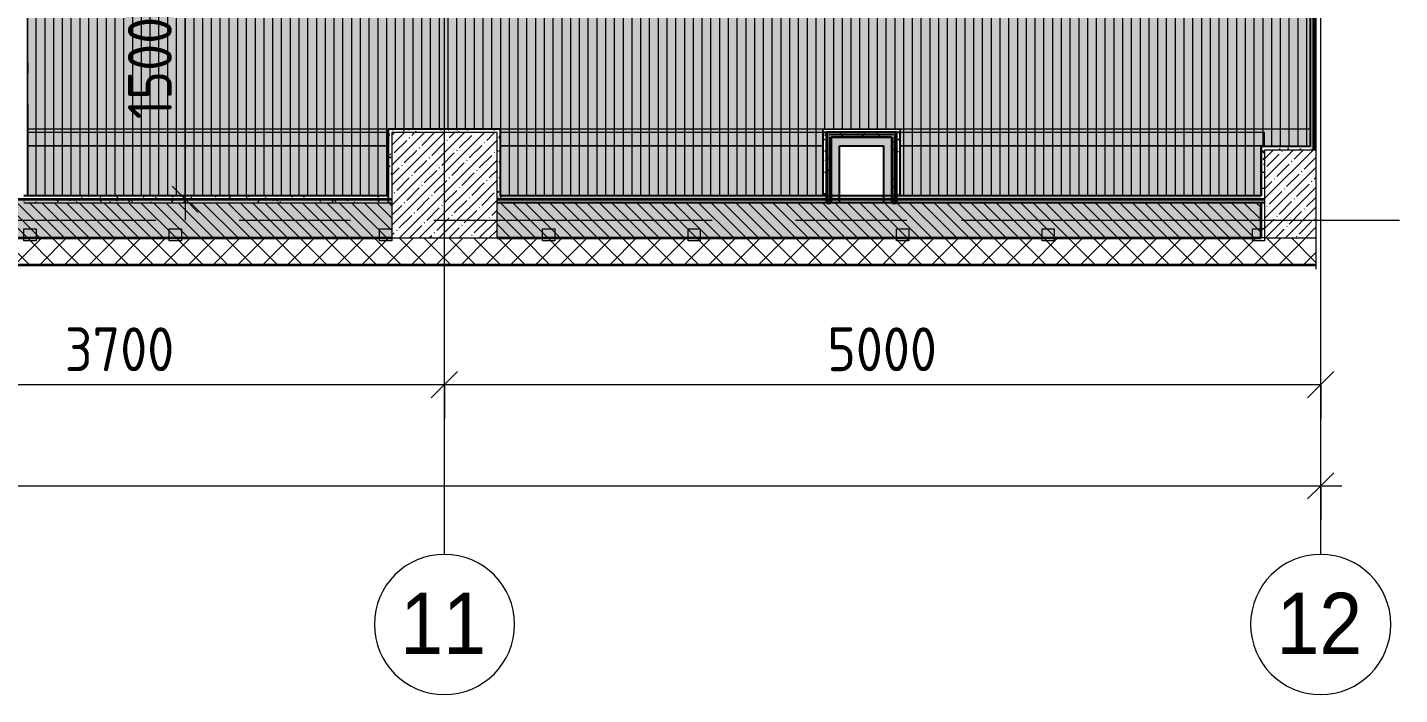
# Model space of a CAD drawing. Header units: millimetres. Extents: x -2911 to 185522, y -8553 to 29000.
# Drawn here: x 30930 to 38760, y -2706 to 1100 of the extents above; entities that cross this region are included whole.
import ezdxf

# ---------------------------------------------------------------- set-up
doc = ezdxf.new("R2010")
doc.units = ezdxf.units.MM
doc.linetypes.add('Осевая', pattern=[3175, 635, -476.25, 1587.5, -476.25])
for name, color, linetype, lineweight in [('A-ANNO-DIMS', 7, 'Continuous', 9), ('A-ANNO-DIMS-100', 7, 'Continuous', 9), ('A-CLNG-PATT', 7, 'Continuous', 9), ('A-DETL-GENF', 7, 'Continuous', 9), ('A-GLAZ', 7, 'Continuous', 9), ('A-GLAZ-1', 7, 'Continuous', 13), ('A-WALL', 7, 'Continuous', 9), ('I-WALL', 7, 'Continuous', 9), ('S-COLS', 7, 'Continuous', 9), ('Оси', 7, 'Continuous', 9), ('Оси-1', 7, 'Continuous', 20), ('Оси-2', 7, 'Осевая', 9)]:
    doc.layers.add(name, color=color, linetype=linetype, lineweight=lineweight)
for name, color, linetype, lineweight, true_color in [('A-CLNG-1', 7, 'Continuous', 9, 0xc0c0c0), ('A-WALL-1', 7, 'Continuous', 25, 0x3c3c3c), ('A-WALL-2', 7, 'Continuous', 13, 0x3c3c3c), ('A-WALL-3', 7, 'Continuous', 35, 0x3c3c3c), ('A-WALL-FNSH-1', 7, 'Continuous', 9, 0x3c3c3c), ('A-WALL-FNSH-2', 7, 'Continuous', 13, 0x3c3c3c)]:
    doc.layers.add(name, color=color, linetype=linetype, lineweight=lineweight, true_color=true_color)
doc.layers.add('A-CLNG-PATT-1', color=7, linetype='Continuous', lineweight=9, transparency=1)
doc.styles.add('Arial', font='arial.ttf', dxfattribs={"width": 0.9, "height": 350})
doc.styles.add('ISOCPEUR', font='isocpeur.ttf', dxfattribs={"width": 0.9, "height": 250})
doc.dimstyles.new('ISO-2_5_0_9К_БОЛЬШОЙ', dxfattribs={"dimscale": 304.8, "dimtxt": 248.995294, "dimasz": 0.492126, "dimexe": 0.393701, "dimexo": 0.984252, "dimgap": 0, "dimtad": 1, "dimdec": 0, "dimrnd": 10, "dimzin": 0, "dimdsep": 46, "dimtxsty": 'ISOCPEUR', "dimblk1": 'OBLIQUE', "dimblk2": 'OBLIQUE', "dimsah": 1, "dimcen": 0.09, "dimdle": 0.393701, "dimazin": 0, "dimtfac": 1, "dimtdec": 4, "dimtix": 1, "dimtmove": 0, "dimatfit": 3, "dimfxl": 1, "dimtvp": 1, "dimtolj": 1, "dimtzin": 0, "dimarcsym": 2})
pattern_1 = [(45, (0, 0), (-57.02463, 57.02463), []), (45, (57.025, 0), (-57.02463, 57.02463), [100.806, -20.161, 3.353, -16.808])]
pattern_2 = [(135, (0, 0), (-35.35534, -35.35534), [])]
pattern_3 = [(0, (0, 0), (121.92, 30.48), [10.058, -81.382, 10.058, -81.382, -487.68]), (0, (0, 0), (121.92, 30.48), [-182.88, 10.058, -172.822, 10.058, -81.382, -213.36]), (0, (0, 0), (121.92, 30.48), [-457.2, 10.058, -50.902, 10.058, -142.342]), (120, (45.72, 15.24), (-87.356454, 90.345817), [10.058, -81.382, 10.058, -81.382, -487.68]), (120, (45.72, 15.24), (-87.356454, 90.345817), [-182.88, 10.058, -172.822, 10.058, -81.382, -213.36]), (120, (45.72, 15.24), (-87.356454, 90.345817), [-457.2, 10.058, -50.902, 10.058, -142.342]), (240, (60.96, 76.2), (-34.563546, -120.825817), [10.058, -81.382, 10.058, -81.382, -487.68]), (240, (60.96, 76.2), (-34.563546, -120.825817), [-182.88, 10.058, -172.822, 10.058, -81.382, -213.36]), (240, (60.96, 76.2), (-34.563546, -120.825817), [-457.2, 10.058, -50.902, 10.058, -142.342])]
pattern_4 = [(45, (0, 0), (-106.066, 106.066), []), (135, (0, 0), (-106.066, -106.066), [])]

# ---------------------------------------------------------------- blocks, each defined once
blk = doc.blocks.new('BSC_Колонна _Прямоугольная - 600х600-V9-План расстановки осветительного оборудования 2 этажа в осях 1-12')
at = {"layer": 'S-COLS'}
h = blk.add_hatch(dxfattribs=at)
h.set_pattern_fill('FP_16', color=256, style=0, pattern_type=2)
h.set_pattern_definition([(45, (-33310, -200), (-57.02463, 57.02463), []), (45, (-33252.975, -200), (-57.02463, 57.02463), [100.806, -20.161, 3.353, -16.808])])
h.paths.add_polyline_path([(-300, -300), (300, -300), (300, 300), (-300, 300), (-300, -13.8)])
for p, q in [((300, 300), (-300, 300)), ((-300, 300), (-300, -300)), ((300, -300), (300, 300)), ((-300, -300), (300, -300))]:
    blk.add_line(p, q, dxfattribs=at)
blk = doc.blocks.new('120_Окно_СКБ_2Ст - 120_Окно_СКБ_2Ст 2100х2400 _мал створка справа_-22446225-План расстановки осветительного оборудования 2 этажа в осях 1-12')
at = {"layer": 'A-GLAZ-1'}
for p, q in [((-1050, -127), (-1050, -57)), ((-1050, -57), (-980, -57)), ((-980, -57), (-980, -127)), ((150, -127), (150, -57)), ((150, -57), (220, -57)), ((220, -57), (220, -127)), ((980, -127), (980, -57)), ((980, -57), (1050, -57)), ((1050, -57), (1050, -127)), ((-980, -127), (-1050, -127)), ((220, -127), (150, -127)), ((1050, -127), (980, -127))]:
    blk.add_line(p, q, dxfattribs=at)
blk = doc.blocks.new('120_Окно_СКБ_2Ст - 120_Окно_СКБ_2Ст 2100х2400 _мал створка справа_-V10-План расстановки осветительного оборудования 2 этажа в осях 1-12')
at = {"layer": 'A-GLAZ'}
blk.add_line((-1050, -127), (-1030, -127), dxfattribs=at)
at = {"layer": 'A-GLAZ-1'}
for p, q in [((-1050, -127), (-1050, -57)), ((-1050, -57), (-980, -57)), ((-980, -57), (-980, -127)), ((150, -127), (150, -57)), ((150, -57), (220, -57)), ((220, -57), (220, -127)), ((980, -127), (980, -57)), ((980, -57), (1050, -57)), ((1050, -57), (1050, -127)), ((-980, -127), (-1050, -127)), ((220, -127), (150, -127)), ((1050, -127), (980, -127))]:
    blk.add_line(p, q, dxfattribs=at)
blk = doc.blocks.new('BSC_Колонна _Прямоугольная - 500х500-V20-План расстановки осветительного оборудования 2 этажа в осях 1-12')
at = {"layer": 'S-COLS'}
h = blk.add_hatch(dxfattribs=at)
h.set_pattern_fill('FP_26', color=256, style=0, pattern_type=2)
h.set_pattern_definition([(45, (-38240, -150), (-57.02463, 57.02463), []), (45, (-38182.975, -150), (-57.02463, 57.02463), [100.806, -20.161, 3.353, -16.808])])
h.paths.add_polyline_path([(-140, -250), (42.7, -250), (42.7, 250), (-250, 250), (-250, -250)])
for p, q in [((42.7, 250), (-250, 250)), ((-250, 250), (-250, -250)), ((-250, -250), (42.7, -250))]:
    blk.add_line(p, q, dxfattribs=at)
blk = doc.blocks.new('120_Окно_СКБ_1Ст - 120_Окно_СКБ_1Ст 900х2500_h_-20664874-План расстановки осветительного оборудования 2 этажа в осях 1-12')
at = {"layer": 'A-GLAZ-1'}
for p, q in [((-450, -127), (-450, -57)), ((-450, -57), (-380, -57)), ((-380, -57), (-380, -127)), ((380, -127), (380, -57)), ((380, -57), (450, -57)), ((450, -57), (450, -127)), ((-380, -127), (-450, -127)), ((450, -127), (380, -127))]:
    blk.add_line(p, q, dxfattribs=at)
blk = doc.blocks.new('Зашивка приборов отопления23 - Зашивка приборов отопления-33321838-План расстановки осветительного оборудования 2 этажа в осях 1-12')
at = {"layer": 'A-WALL'}
for p, q in [((34561, 23079), (36619, 23079)), ((36619, 23079), (34561, 23079)), ((34561, 23004), (36619, 23004))]:
    blk.add_line(p, q, dxfattribs=at)
blk = doc.blocks.new('Зашивка приборов отопления24 - Зашивка приборов отопления-33321996-План расстановки осветительного оборудования 2 этажа в осях 1-12')
at = {"layer": 'A-WALL'}
for p, q in [((34781, 23079), (36619, 23079)), ((36619, 23079), (34781, 23079)), ((34781, 23004), (36619, 23004))]:
    blk.add_line(p, q, dxfattribs=at)
blk = doc.blocks.new('Зашивка приборов отопления25 - Зашивка приборов отопления-33322064-План расстановки осветительного оборудования 2 этажа в осях 1-12')
at = {"layer": 'A-WALL'}
for p, q in [((34540, 23083), (34540, 23079)), ((34540, 23079), (34560.8, 23079)), ((34560.8, 23079), (34540, 23079)), ((34540, 23079), (34540, 23004)), ((34561.6, 23079), (36619, 23079)), ((36619, 23079), (34561.6, 23079)), ((34540, 23004), (36619, 23004))]:
    blk.add_line(p, q, dxfattribs=at)
blk = doc.blocks.new('DET_L_Линия разрыва - М100-30654710-План расстановки осветительного оборудования 2 этажа в осях 1-12')
at = {"layer": 'A-DETL-GENF'}
blk.add_line((11739.9, 0), (0, 0), dxfattribs=at)
blk = doc.blocks.new('Ось сетки - D8-29747960-План расстановки осветительного оборудования 2 этажа в осях 1-12')
at = {"layer": 'Оси-1'}
for start, end in [(360, 180), (180, 360)]:
    blk.add_arc((0, 0), 4, start, end, dxfattribs=at)
blk = doc.blocks.new('DIMBLOCK10-План расстановки осветительного оборудования 2 этажа в осях 1-12')
at = {"layer": 'A-ANNO-DIMS-100'}
for p, q in [((29610, -1131.8), (29610, -817.8)), ((33310, -1131.8), (33310, -817.8)), ((29610, -937.8), (33310, -937.8)), ((29610, -937.8), (29610, -1131.8)), ((33310, -937.8), (33310, -1131.8))]:
    blk.add_line(p, q, dxfattribs=at)
at = {"layer": 'A-ANNO-DIMS-100', "lineweight": 20}
for p, q in [((29610, -937.8), (29535, -1012.8)), ((29610, -937.8), (29685, -862.8)), ((33310, -937.8), (33235, -1012.8)), ((33310, -937.8), (33385, -862.8))]:
    blk.add_line(p, q, dxfattribs=at)
at = {"layer": 'A-ANNO-DIMS-100', "color": 0, "insert": (31144, -611.2), "char_height": 250, "width": 758.478, "attachment_point": 1, "line_spacing_factor": 1.149209, "style": 'ISOCPEUR'}
blk.add_mtext('3700', dxfattribs=at)
blk = doc.blocks.new('_Oblique')
at = {"color": 0, "linetype": 'ByBlock', "lineweight": -2}
blk.add_line((-0.5, -0.5), (0.5, 0.5), dxfattribs=at)
blk = doc.blocks.new('DIMBLOCK11-План расстановки осветительного оборудования 2 этажа в осях 1-12')
at = {"layer": 'A-ANNO-DIMS-100'}
for p, q in [((33310, -1131.8), (33310, -817.8)), ((38310, -1131.8), (38310, -817.8)), ((33310, -937.8), (38310, -937.8)), ((33310, -937.8), (33310, -1131.8)), ((38310, -937.8), (38310, -1131.8))]:
    blk.add_line(p, q, dxfattribs=at)
at = {"layer": 'A-ANNO-DIMS-100', "lineweight": 20}
for p, q in [((33310, -937.8), (33235, -1012.8)), ((33310, -937.8), (33385, -862.8)), ((38310, -937.8), (38235, -1012.8)), ((38310, -937.8), (38385, -862.8))]:
    blk.add_line(p, q, dxfattribs=at)
at = {"layer": 'A-ANNO-DIMS-100', "color": 0, "insert": (35494, -611.2), "char_height": 250, "width": 758.478, "attachment_point": 1, "line_spacing_factor": 1.149209, "style": 'ISOCPEUR'}
blk.add_mtext('5000', dxfattribs=at)
blk = doc.blocks.new('DIMBLOCK54-План расстановки осветительного оборудования 2 этажа в осях 1-12')
at = {"layer": 'A-ANNO-DIMS-100', "lineweight": 20}
for p, q in [((31830.6, 1621), (31755.6, 1696)), ((31830.6, 1621), (31905.6, 1546)), ((31830.6, 120), (31755.6, 195)), ((31830.6, 120), (31905.6, 45))]:
    blk.add_line(p, q, dxfattribs=at)
at = {"layer": 'A-ANNO-DIMS-100'}
for p, q in [((31833.5, 1621), (31710.6, 1621)), ((31830.6, 1621), (31830.6, 0)), ((31830.6, 1621), (31833.5, 1621)), ((31636.6, 120), (31950.6, 120)), ((31830.6, 120), (31636.6, 120))]:
    blk.add_line(p, q, dxfattribs=at)
at = {"layer": 'A-ANNO-DIMS-100', "color": 0, "insert": (31504, 576), "char_height": 250, "width": 706.764, "attachment_point": 1, "rotation": 90, "line_spacing_factor": 1.149209, "style": 'ISOCPEUR'}
blk.add_mtext('1500', dxfattribs=at)
blk = doc.blocks.new('DIMBLOCK83-План расстановки осветительного оборудования 2 этажа в осях 1-12')
at = {"layer": 'A-ANNO-DIMS-100'}
for p, q in [((110, -1709.3), (110, -1395.3)), ((38310, -1709.3), (38310, -1395.3)), ((-10, -1515.3), (38430, -1515.3)), ((110, -1515.3), (110, -1709.3)), ((38310, -1515.3), (38310, -1709.3))]:
    blk.add_line(p, q, dxfattribs=at)
at = {"layer": 'A-ANNO-DIMS-100', "lineweight": 20}
for p, q in [((110, -1515.3), (185, -1440.3)), ((38310, -1515.3), (38385, -1440.3)), ((110, -1515.3), (35, -1590.3)), ((38310, -1515.3), (38235, -1590.3))]:
    blk.add_line(p, q, dxfattribs=at)
at = {"layer": 'A-ANNO-DIMS-100', "color": 0, "insert": (18815, -1188.7), "char_height": 250, "width": 948.097, "attachment_point": 1, "line_spacing_factor": 1.149209, "style": 'ISOCPEUR'}
blk.add_mtext('38200', dxfattribs=at)

msp = doc.modelspace()

# ---------------------------------------------------------------- hatches: boundary and pattern name
at = {"layer": 'A-CLNG-PATT'}
h = msp.add_hatch(dxfattribs=at)
h.set_pattern_fill('FP_58', color=256, style=0, pattern_type=2)
h.set_pattern_definition([(90, (29280.914, 12844.014), (-50, 3e-15), [])])
h.paths.add_polyline_path([(32616.9604, 141), (32989, 141), (32989, 521), (33631, 521), (33631, 141), (35468.9999, 141), (35468.9999, 521), (35911, 521), (35911, 141), (37969, 141), (37969, 421), (38249, 421), (38249, 5249), (37189, 5249), (37189, 7921), (38282.6518, 7921), (38282.6518, 10679), (37969, 10679), (37969, 11221), (38249, 11221), (38249, 11476.6868), (37982.6518, 11609.8609), (38249, 11743.0349), (38249, 14980), (34231, 14980), (34231, 13759), (20231, 13759), (20231, 10880), (20250, 10880), (20250, 10830), (20231, 10830), (20231, 10325.4487), (20250, 10325.4487), (20250, 10275.4487), (20231, 10275.4487), (20231, 8530.4487), (20250, 8530.4487), (20250, 8480.4487), (20231, 8480.4487), (20231, 7970), (20250, 7970), (20250, 7921), (30931, 7921), (30931, 141), (31398.5058, 141)])
h.paths.add_polyline_path([(33310, 7089.7359), (33226.1877, 7096.9759), (33150.0237, 7115.6611), (33073.8809, 7148.087), (33009.127, 7187.9967), (32945.2477, 7243.8033), (32894.6919, 7304.1471), (32854.6505, 7370.0371), (32823.2771, 7448.288), (32805.7178, 7523.9932), (32799.8721, 7601.7302), (32807.0058, 7683.9369), (32825.6611, 7759.9763), (32856.2424, 7833.109), (32897.9967, 7900.8729), (32949.8959, 7961.4151), (33015.5872, 8016.1906), (33082.3363, 8056.3019), (33157.5776, 8086.5523), (33233.6186, 8104.2527), (33311.6493, 8110.1343), (33393.9369, 8102.9942), (33469.9763, 8084.3389), (33546.938, 8051.4112), (33613.0668, 8010.1295), (33673.8306, 7957.2759), (33726.4522, 7893.9858), (33766.4545, 7827.2951), (33795.9293, 7755.0173), (33814.0506, 7678.9492), (33819.764, 7593.6469), (33812.9942, 7516.0631), (33794.3389, 7440.0237), (33763.7576, 7366.891), (33722.0033, 7299.1271), (33665.4435, 7234.6044), (33606.1431, 7184.8698), (33539.5706, 7144.488), (33467.3606, 7114.6333), (33388.5945, 7095.9215), (33310.4989, 7089.7752)])
h.paths.add_polyline_path([(33310, 7090.7359), (33391.2865, 7097.3948), (33467.6802, 7115.7891), (33546.5422, 7149.5155), (33612.5865, 7190.7713), (33671.7382, 7241.8093), (33723.3428, 7302.848), (33766.4109, 7375.2046), (33795.5651, 7447.7364), (33813.2833, 7524.0073), (33819.0953, 7602.1442), (33812.8592, 7680.2285), (33794.2109, 7757.6803), (33763.4794, 7831.655), (33721.1108, 7900.3829), (33664.5016, 7964.889), (33609.2773, 8012.0394), (33535.1234, 8056.275), (33463.2844, 8085.3201), (33387.0522, 8103.1999), (33308.9279, 8109.1797), (33226.1877, 8101.9989), (33152.3197, 8084.2109), (33078.3449, 8053.4794), (33010.0743, 8011.5013), (32949.1888, 7959.2762), (32894.4471, 7893.5456), (32854.1989, 7826.2677), (32824.71, 7753.4098), (32806.8834, 7678.1113), (32800.7359, 7600), (32807.6487, 7517.6558), (32826.078, 7441.6221), (32856.5206, 7368.345), (32898.4987, 7300.0743), (32950.7238, 7239.1888), (33013.3968, 7186.3209), (33082.8639, 7144.5586), (33158.7579, 7114.1896), (33235.0671, 7096.6333), (33309.5497, 7090.7714)])
h.paths.add_polyline_path([(33310, 7100), (33226.1877, 7107.4991), (33152.3197, 7125.7855), (33077.1115, 7158.1081), (33010.6621, 7200.1422), (32953.6695, 7249.6982), (32902.0441, 7311.733), (32863.2836, 7375.9336), (32834.4717, 7445.4915), (32816.139, 7521.9957), (32810, 7600), (32816.5037, 7679.6665), (32835.6575, 7757.3713), (32867.074, 7831.2011), (32910.1422, 7899.3379), (32956.4466, 7953.5534), (33016.1074, 8004.5085), (33083.0047, 8045.5033), (33155.4915, 8075.5283), (33231.7827, 8093.8442), (33310.0146, 8099.9989), (33389.8229, 8093.4587), (33467.6802, 8074.2145), (33541.655, 8042.6477), (33609.3379, 7999.8578), (33664.5016, 7952.4432), (33714.5085, 7893.8926), (33757.7724, 7821.5169), (33785.5282, 7754.5085), (33803.8441, 7678.2172), (33809.9954, 7599.9416), (33803.4962, 7520.3336), (33783.8679, 7441.483), (33752.9259, 7368.799), (33709.8578, 7300.6621), (33663.5534, 7246.4466), (33603.8926, 7195.4915), (33530.8014, 7151.9312), (33458.2181, 7122.9616), (33388.2172, 7106.1558), (33310.1314, 7100.0103)])
at = {"layer": 'A-CLNG-PATT-1'}
h = msp.add_hatch(color=256, dxfattribs=at)
h.paths.add_polyline_path([(32989, 141), (32989, 521), (33631, 521), (33631, 141), (35468.9999, 141), (35468.9999, 521), (35911, 521), (35911, 141), (37969, 141), (37969, 421), (38249, 421), (38249, 5249), (37189, 5249), (37189, 7921), (38282.6518, 7921), (38282.6518, 10679), (37969, 10679), (37969, 11221), (38249, 11221), (38249, 11476.6868), (37982.6518, 11609.8609), (38249, 11743.0349), (38249, 14980), (34231, 14980), (34231, 13759), (20231, 13759), (20231, 10880), (20250, 10880), (20250, 10830), (20231, 10830), (20231, 10325.4487), (20250, 10325.4487), (20250, 10275.4487), (20231, 10275.4487), (20231, 8530.4487), (20250, 8530.4487), (20250, 8480.4487), (20231, 8480.4487), (20231, 7970), (20250, 7970), (20250, 7921), (30931, 7921), (30931, 141), (32616.9604, 141)])
h.paths.add_polyline_path([(33310, 7089.7359), (33226.1877, 7096.9759), (33150.0237, 7115.6611), (33073.8809, 7148.087), (33009.127, 7187.9967), (32945.2477, 7243.8033), (32893.4906, 7306.1074), (32853.4212, 7373.0048), (32823.2771, 7448.288), (32805.7178, 7523.9932), (32799.8721, 7601.7302), (32807.0058, 7683.9369), (32825.6611, 7759.9763), (32856.2424, 7833.109), (32897.9967, 7900.8729), (32949.8959, 7961.4151), (33016.1074, 8016.5094), (33083.0047, 8056.5788), (33157.5776, 8086.5523), (33233.6186, 8104.2527), (33311.6493, 8110.1343), (33393.9369, 8102.9942), (33469.9763, 8084.3389), (33546.938, 8051.4112), (33613.0668, 8010.1295), (33673.8306, 7957.2759), (33726.5094, 7893.8926), (33766.5787, 7826.9953), (33796.0514, 7754.5085), (33814.1082, 7678.2172), (33819.764, 7593.6469), (33812.9942, 7516.0631), (33794.3389, 7440.0237), (33763.7576, 7366.891), (33722.0033, 7299.1271), (33665.4435, 7234.6044), (33603.8926, 7183.4906), (33536.9952, 7143.4212), (33464.5085, 7113.9486), (33388.2172, 7095.8918), (33310.4989, 7089.7752)])
h.paths.add_polyline_path([(33310, 7090.7359), (33391.2865, 7097.3948), (33467.6802, 7115.7891), (33546.5422, 7149.5155), (33612.5865, 7190.7713), (33671.7382, 7241.8093), (33725.3401, 7306.1074), (33766.4109, 7375.2046), (33795.5651, 7447.7364), (33813.2833, 7524.0073), (33819.0953, 7602.1442), (33812.9566, 7679.8229), (33794.2109, 7757.6803), (33763.4794, 7831.655), (33721.1108, 7900.3829), (33664.5016, 7964.889), (33603.8926, 8015.3402), (33535.1234, 8056.275), (33463.2844, 8085.3201), (33387.0522, 8103.1999), (33308.9279, 8109.1797), (33226.1877, 8101.9989), (33152.3197, 8084.2109), (33078.3449, 8053.4794), (33010.0743, 8011.5013), (32949.1888, 7959.2762), (32894.4471, 7893.5456), (32854.1989, 7826.2677), (32823.944, 7750.2191), (32806.8834, 7678.1113), (32801.065, 7595.8188), (32807.0434, 7520.1771), (32826.078, 7441.6221), (32856.5206, 7368.345), (32898.4987, 7300.0743), (32950.7238, 7239.1888), (33016.1074, 7184.6598), (33083.0047, 7144.5003), (33158.7579, 7114.1896), (33235.0671, 7096.6333), (33309.5497, 7090.7714)])
h.paths.add_polyline_path([(33310, 7100), (33226.1877, 7107.4991), (33152.3197, 7125.7855), (33077.1115, 7158.1081), (33010.6621, 7200.1422), (32953.6695, 7249.6982), (32902.0441, 7311.733), (32863.2836, 7375.9336), (32834.4717, 7445.4915), (32816.139, 7521.9957), (32810, 7600), (32816.5037, 7679.6665), (32835.6575, 7757.3713), (32867.074, 7831.2011), (32910.1422, 7899.3379), (32956.4466, 7953.5534), (33016.1074, 8004.5085), (33083.0047, 8045.5033), (33155.4915, 8075.5283), (33231.7827, 8093.8442), (33310.0146, 8099.9989), (33389.8229, 8093.4587), (33467.6802, 8074.2145), (33541.655, 8042.6477), (33609.3379, 7999.8578), (33664.5016, 7952.4432), (33714.5085, 7893.8926), (33757.7724, 7821.5169), (33785.5282, 7754.5085), (33803.8441, 7678.2172), (33809.9954, 7599.9416), (33803.4962, 7520.3336), (33783.8679, 7441.483), (33752.9259, 7368.799), (33709.8578, 7300.6621), (33663.5534, 7246.4466), (33603.8926, 7195.4915), (33530.8014, 7151.9312), (33458.2181, 7122.9616), (33388.2172, 7106.1558), (33310.1314, 7100.0103)])
at = {"layer": 'A-WALL'}
h = msp.add_hatch(dxfattribs=at)
h.set_pattern_fill('FP_14', color=256, style=0, pattern_type=2)
h.set_pattern_definition(pattern_2)
h.paths.add_polyline_path([(32616.9604, -100), (33010, -100), (33010, 100), (29809.7435, 100), (29809.7435, -100), (31398.5058, -100)])
h = msp.add_hatch(dxfattribs=at)
h.set_pattern_fill('FP_14', color=256, style=0, pattern_type=2)
h.set_pattern_definition(pattern_2)
h.paths.add_polyline_path([(35967.7106, -100), (37970, -100), (37970, 100), (33610, 100), (33610, -100), (35663.097, -100)])
h = msp.add_hatch(dxfattribs=at)
h.set_pattern_fill('FP_12', color=256, style=0, pattern_type=2)
h.set_pattern_definition([(45, (0, 0), (-70.71068, 70.71068), []), (135, (0, 0), (-70.71068, -70.71068), [])])
h.paths.add_polyline_path([(38282.6518, -250), (38282.6518, -100), (-260, -100), (-260, -250), (38100.0063, -250)])
at = {"layer": 'I-WALL'}
h = msp.add_hatch(dxfattribs=at)
h.set_pattern_fill('FP_13', color=256, style=0, pattern_type=2)
h.set_pattern_definition(pattern_1)
h.paths.add_polyline_path([(38282.6518, 400), (38282.6518, 7400), (38270, 7400), (38270, 400)])
h = msp.add_hatch(dxfattribs=at)
h.set_pattern_fill('FP_48', color=256, style=0, pattern_type=2)
h.set_pattern_definition(pattern_3)
h.paths.add_polyline_path([(38270, 400), (38270, 5250), (38250, 5250), (38250, 400)])
h = msp.add_hatch(dxfattribs=at)
h.set_pattern_fill('FP_48', color=256, style=0, pattern_type=2)
h.set_pattern_definition(pattern_3)
h.paths.add_polyline_path([(32990, 100), (33010, 100), (33010, 520), (32990, 520), (32990, 141)])
h = msp.add_hatch(dxfattribs=at)
h.set_pattern_fill('FP_48', color=256, style=0, pattern_type=2)
h.set_pattern_definition(pattern_3)
h.paths.add_polyline_path([(33610, 500), (33630, 500), (33630, 520), (33010, 520), (33010, 500)])
h = msp.add_hatch(dxfattribs=at)
h.set_pattern_fill('FP_48', color=256, style=0, pattern_type=2)
h.set_pattern_definition(pattern_3)
h.paths.add_polyline_path([(33630, 140), (33630, 500), (33610, 500), (33610, 140)])
h = msp.add_hatch(dxfattribs=at)
h.set_pattern_fill('FP_48', color=256, style=0, pattern_type=2)
h.set_pattern_definition(pattern_3)
h.paths.add_polyline_path([(35489.9999, 150), (35489.9999, 500), (35469.9999, 500), (35469.9999, 150)])
h = msp.add_hatch(dxfattribs=at)
h.set_pattern_fill('FP_49', color=256, style=0, pattern_type=2)
h.set_pattern_definition(pattern_4)
h.paths.add_polyline_path([(35489.9999, 100), (35502.4999, 100), (35502.4999, 500), (35489.9999, 500), (35489.9999, 186.1757)])
h = msp.add_hatch(dxfattribs=at)
h.set_pattern_fill('FP_49', color=256, style=0, pattern_type=2)
h.set_pattern_definition(pattern_4)
h.paths.add_polyline_path([(35890, 487.5), (35890, 500), (35502.4999, 500), (35502.4999, 487.5), (35877.5, 487.5)])
h = msp.add_hatch(dxfattribs=at)
h.set_pattern_fill('FP_49', color=256, style=0, pattern_type=2)
h.set_pattern_definition(pattern_4)
h.paths.add_polyline_path([(35502.4999, 100), (35514.9999, 100), (35514.9999, 487.5), (35502.4999, 487.5), (35502.4999, 186.1757)])
h = msp.add_hatch(dxfattribs=at)
h.set_pattern_fill('FP_49', color=256, style=0, pattern_type=2)
h.set_pattern_definition(pattern_4)
h.paths.add_polyline_path([(35865, 475), (35877.5, 475), (35877.5, 487.5), (35514.9999, 487.5), (35514.9999, 475), (35663.097, 475)])
for points in [[(35514.9999, 100), (35564.9999, 100), (35564.9999, 475), (35514.9999, 475), (35514.9999, 186.1757)], [(35815, 425), (35865, 425), (35865, 475), (35564.9999, 475), (35564.9999, 425), (35663.097, 425)], [(35865, 100), (35865, 425), (35815, 425), (35815, 100)]]:
    msp.add_hatch(color=256, dxfattribs=at).paths.add_polyline_path(points)
h = msp.add_hatch(dxfattribs=at)
h.set_pattern_fill('FP_49', color=256, style=0, pattern_type=2)
h.set_pattern_definition(pattern_4)
h.paths.add_polyline_path([(35865, 100), (35877.5, 100), (35877.5, 475), (35865, 475), (35865, 186.1757)])
h = msp.add_hatch(dxfattribs=at)
h.set_pattern_fill('FP_49', color=256, style=0, pattern_type=2)
h.set_pattern_definition(pattern_4)
h.paths.add_polyline_path([(35890, 100), (35890, 487.5), (35877.5, 487.5), (35877.5, 100)])
h = msp.add_hatch(dxfattribs=at)
h.set_pattern_fill('FP_48', color=256, style=0, pattern_type=2)
h.set_pattern_definition(pattern_3)
h.paths.add_polyline_path([(35910, 140), (35910, 500), (35890, 500), (35890, 140)])
h = msp.add_hatch(dxfattribs=at)
h.set_pattern_fill('FP_48', color=256, style=0, pattern_type=2)
h.set_pattern_definition(pattern_3)
h.paths.add_polyline_path([(38250, 400), (38250, 420), (37970, 420), (37970, 400), (37990, 400)])
h = msp.add_hatch(dxfattribs=at)
h.set_pattern_fill('FP_48', color=256, style=0, pattern_type=2)
h.set_pattern_definition(pattern_3)
h.paths.add_polyline_path([(37990, 120), (37990, 400), (37970, 400), (37970, 120)])
h = msp.add_hatch(dxfattribs=at)
h.set_pattern_fill('FP_13', color=256, style=0, pattern_type=2)
h.set_pattern_definition(pattern_1)
h.paths.add_polyline_path([(37490.7789, -100), (37970, -100), (37970, 100), (37990, 100), (37990, 120), (33610, 120), (33610, -100), (36272.3243, -100)])
h.paths.add_polyline_path([(33010, -100), (33010, 120), (29809.7435, 120), (29809.7435, -100), (32616.9604, -100)])
h.paths.add_polyline_path([(29209.7435, -100), (29209.7435, 120), (26160, 120), (26160, -100), (28961.5965, -100)])
h.paths.add_polyline_path([(25306.2326, -100), (25560, -100), (25560, 120), (22510, 120), (22510, -100), (24697.0053, -100)])
h.paths.add_polyline_path([(21910, -100), (21910, 120), (17260, 120), (17260, -100), (21650.8687, -100)])
h.paths.add_polyline_path([(16660, -100), (16660, 120), (12760, 120), (12760, -100), (14340.141, -100)])
h.paths.add_polyline_path([(11903.2317, -100), (12160, -100), (12160, 120), (8260, 120), (8260, -100), (9466.3224, -100)])
h.paths.add_polyline_path([(7660, -100), (7660, 120), (3730, 120), (3730, -100), (7029.4132, -100)])
h = msp.add_hatch(dxfattribs=at)
h.set_pattern_fill('FP_48', color=256, style=0, pattern_type=2)
h.set_pattern_definition(pattern_3)
h.paths.add_polyline_path([(32990, 100), (32990, 140), (30910, 140), (30910, 100), (32616.9604, 100)])
h = msp.add_hatch(dxfattribs=at)
h.set_pattern_fill('FP_48', color=256, style=0, pattern_type=2)
h.set_pattern_definition(pattern_3)
h.paths.add_polyline_path([(37490.7789, 120), (37970, 120), (37970, 140), (33610, 140), (33610, 120), (36272.3243, 120)])

# ---------------------------------------------------------------- linework, layer by layer
at = {"layer": 'A-CLNG-1'}
for p, q in [((38249, 421), (38249, 5249)), ((33631, 521), (33631, 520)), ((37969, 141), (37969, 421)), ((37969, 421), (38249, 421)), ((35911, 150), (35911, 141))]:
    msp.add_line(p, q, dxfattribs=at)
at = {"layer": 'A-WALL'}
for p, q in [((35502.4999, 487.5), (35502.4999, 100)), ((35877.5, 487.5), (35502.4999, 487.5)), ((35877.5, 100), (35877.5, 487.5)), ((30910, 100), (33010, 100)), ((-260, -250), (38282.6518, -250))]:
    msp.add_line(p, q, dxfattribs=at)
at = {"layer": 'A-WALL-1'}
for p, q in [((38250, 5250), (38250, 420)), ((32990, 100), (32990, 520)), ((33630, 520), (32990, 520)), ((33630, 140), (33630, 520)), ((35469.9999, 500), (35469.9999, 150)), ((35489.9999, 500), (35469.9999, 500)), ((35910, 500), (35890, 500)), ((35910, 140), (35910, 500)), ((35564.9999, 100), (35564.9999, 425)), ((35564.9999, 425), (35815, 425)), ((35815, 425), (35815, 100)), ((38250, 420), (37970, 420)), ((37970, 420), (37970, 140)), ((32990, 140), (30910, 140)), ((37990, 100), (33610, 100)), ((37970, 140), (33630, 140)), ((35469.9999, 150), (35489.9999, 150))]:
    msp.add_line(p, q, dxfattribs=at)
at = {"layer": 'A-WALL-2'}
msp.add_line((37990, -100), (37970, -100), dxfattribs=at)
at = {"layer": 'A-WALL-3'}
for p, q in [((38270, 7400), (38270, 400)), ((38270, 400), (38270, 5250)), ((35489.9999, 500), (35489.9999, 100)), ((35890, 500), (35489.9999, 500)), ((35514.9999, 475), (35514.9999, 100)), ((35865, 475), (35514.9999, 475)), ((35865, 100), (35865, 475)), ((35890, 100), (35890, 500)), ((29809.7435, 120), (33010, 120)), ((33610, 120), (37990, 120)), ((35489.9999, 100), (35514.9999, 100)), ((35865, 100), (35890, 100)), ((37970, -100), (37970, 100)), ((29809.7435, -100), (33010, -100)), ((33610, -100), (37970, -100))]:
    msp.add_line(p, q, dxfattribs=at)
at = {"layer": 'A-WALL-FNSH-1'}
msp.add_line((-268, -258), (38282.6518, -258), dxfattribs=at)
at = {"layer": 'A-WALL-FNSH-2'}
for p, q in [((32990, 520), (32989, 520)), ((32989, 520), (32989, 141)), ((33631, 520), (33630, 520)), ((33631, 120), (33631, 520)), ((32989, 141), (32990, 141)), ((33630, 140), (33630, 120)), ((-263, -253), (38282.6518, -253))]:
    msp.add_line(p, q, dxfattribs=at)
at = {"layer": 'I-WALL'}
for p, q in [((30932, 144.3833), (30932, 7013.2542)), ((30931, 140), (30931, 2159.5457)), ((30931, 1100.1189), (30932, 1100.1189)), ((30931, 1071.7436), (30932, 1071.7436)), ((30931, 966.5626), (30932, 966.5626)), ((30931, 951.6002), (30932, 951.6002)), ((30932, 899.669), (30931, 899.669)), ((30931, 858.8421), (30932, 858.8421)), ((30931, 855.164), (30932, 855.164)), ((30931, 837.3299), (30932, 837.3299)), ((30932, 797.8798), (30931, 797.8798)), ((30931, 650.265), (30932, 650.265)), ((30932, 660.5), (30932, 141)), ((30931, 598.1258), (30932, 598.1258)), ((30931, 521), (38249, 521)), ((32989, 520), (30931, 520)), ((30932, 482.5775), (30931, 482.5775)), ((32989, 521), (32989, 520)), ((33630, 521), (33630, 520)), ((35468.9999, 520), (33631, 520)), ((35468.9999, 141), (35468.9999, 521)), ((35469.9999, 520), (35910, 520)), ((35469.9999, 520), (35469.9999, 500)), ((35910, 500), (35910, 520)), ((35911, 521), (35911, 150)), ((38249, 520), (35911, 520)), ((30932, 407.4213), (30931, 407.4213)), ((30932, 406.9213), (30931, 406.9213)), ((30931, 406.3471), (30932, 406.3471)), ((37970, 421), (37970, 420)), ((38249, 421), (38250, 421)), ((30931, 141), (32989, 141)), ((33631, 141), (35468.9999, 141)), ((33869.9999, 141), (33869.9999, 140)), ((34769.9999, 140), (34769.9999, 141)), ((35469.9999, 150), (35469.9999, 140)), ((35911, 150), (35910, 150)), ((35910, 141), (37970, 141)), ((37970, 150), (37969, 150)), ((37990, -48), (37970, -48))]:
    msp.add_line(p, q, dxfattribs=at)
at = {"layer": 'I-WALL', "flags": 128}
for points in [[(30931, 899.669), (30931, 899.3219), (30931, 898.2168), (30931, 896.3799), (30931, 893.8566)], [(30931, 893.8566), (30931, 896.3799), (30931, 898.2168), (30931, 899.3219), (30931, 899.669)], [(30931, 843.1424), (30931, 846.2901), (30931, 849.9847), (30931, 854.1352), (30931, 858.6394), (30931, 863.3864), (30931, 868.2593), (30931, 873.1381), (30931, 877.9027), (30931, 882.4357), (30931, 886.6256), (30931, 890.3692), (30931, 893.5742), (30931, 896.1619), (30931, 898.0684), (30931, 899.2468), (30931, 899.6681)], [(30931, 899.6681), (30931, 899.2468), (30931, 898.0684), (30931, 896.1619), (30931, 893.5742), (30931, 890.3692), (30931, 886.6256), (30931, 882.4357), (30931, 877.9027), (30931, 873.1381), (30931, 868.2593), (30931, 863.3864), (30931, 858.6394), (30931, 854.1352), (30931, 849.9847), (30931, 846.2901), (30931, 843.1424)], [(30931, 893.8566), (30931, 890.7088), (30931, 887.0142), (30931, 882.8637), (30931, 878.3595), (30931, 873.6125), (30931, 868.7396), (30931, 863.8608), (30931, 859.0962), (30931, 854.5632), (30931, 850.3733), (30931, 846.6297), (30931, 843.4247), (30931, 840.8371), (30931, 838.9306), (30931, 837.7522), (30931, 837.3309)], [(30931, 837.3309), (30931, 837.7522), (30931, 838.9306), (30931, 840.8371), (30931, 843.4247), (30931, 846.6297), (30931, 850.3733), (30931, 854.5632), (30931, 859.0962), (30931, 863.8608), (30931, 868.7396), (30931, 873.6125), (30931, 878.3595), (30931, 882.8637), (30931, 887.0142), (30931, 890.7088), (30931, 893.8566)], [(30932, 893.8566), (30932, 896.3799), (30932, 898.2168), (30932, 899.3219), (30932, 899.669)], [(30932, 899.669), (30932, 899.3219), (30932, 898.2168), (30932, 896.3799), (30932, 893.8566)], [(30932, 899.6681), (30932, 899.2468), (30932, 898.0684), (30932, 896.1619), (30932, 893.5742), (30932, 890.3692), (30932, 886.6256), (30932, 882.4357), (30932, 877.9027), (30932, 873.1381), (30932, 868.2593), (30932, 863.3864), (30932, 858.6394), (30932, 854.1352), (30932, 849.9847), (30932, 846.2901), (30932, 843.1424)], [(30932, 843.1424), (30932, 846.2901), (30932, 849.9847), (30932, 854.1352), (30932, 858.6394), (30932, 863.3864), (30932, 868.2593), (30932, 873.1381), (30932, 877.9027), (30932, 882.4357), (30932, 886.6256), (30932, 890.3692), (30932, 893.5742), (30932, 896.1619), (30932, 898.0684), (30932, 899.2468), (30932, 899.6681)], [(30932, 837.3309), (30932, 837.7522), (30932, 838.9306), (30932, 840.8371), (30932, 843.4247), (30932, 846.6297), (30932, 850.3733), (30932, 854.5632), (30932, 859.0962), (30932, 863.8608), (30932, 868.7396), (30932, 873.6125), (30932, 878.3595), (30932, 882.8637), (30932, 887.0142), (30932, 890.7088), (30932, 893.8566)], [(30932, 893.8566), (30932, 890.7088), (30932, 887.0142), (30932, 882.8637), (30932, 878.3595), (30932, 873.6125), (30932, 868.7396), (30932, 863.8608), (30932, 859.0962), (30932, 854.5632), (30932, 850.3733), (30932, 846.6297), (30932, 843.4247), (30932, 840.8371), (30932, 838.9306), (30932, 837.7522), (30932, 837.3309)], [(30931, 837.3299), (30931, 837.677), (30931, 838.7821), (30931, 840.619), (30931, 843.1424)], [(30931, 843.1424), (30931, 840.619), (30931, 838.7821), (30931, 837.677), (30931, 837.3299)], [(30932, 843.1424), (30932, 840.619), (30932, 838.7821), (30932, 837.677), (30932, 837.3299)], [(30932, 837.3299), (30932, 837.677), (30932, 838.7821), (30932, 840.619), (30932, 843.1424)], [(30931, 410.0477), (30931, 413.0343), (30931, 416.7947), (30931, 421.2364), (30931, 426.25), (30931, 431.712), (30931, 437.488), (30931, 443.4358), (30931, 449.4088), (30931, 455.26), (30931, 460.8453), (30931, 466.0272), (30931, 470.6782), (30931, 474.6836), (30931, 477.9448), (30931, 480.3816), (30931, 481.934), (30931, 482.5636), (30931, 482.2551), (30931, 481.016), (30931, 478.8769)], [(30931, 478.8769), (30931, 481.016), (30931, 482.2551), (30931, 482.5636), (30931, 481.934), (30931, 480.3816), (30931, 477.9448), (30931, 474.6836), (30931, 470.6782), (30931, 466.0272), (30931, 460.8453), (30931, 455.26), (30931, 449.4088), (30931, 443.4358), (30931, 437.488), (30931, 431.712), (30931, 426.25), (30931, 421.2364), (30931, 416.7947), (30931, 413.0343), (30931, 410.0477)], [(30931, 478.8769), (30931, 475.8903), (30931, 472.1299), (30931, 467.6881), (30931, 462.6745), (30931, 457.2125), (30931, 451.4365), (30931, 445.4888), (30931, 439.5158), (30931, 433.6646), (30931, 428.0792), (30931, 422.8973), (30931, 418.2464), (30931, 414.241), (30931, 410.9797), (30931, 408.5429), (30931, 406.9906), (30931, 406.3609), (30931, 406.6694), (30931, 407.9085), (30931, 410.0477)], [(30931, 410.0477), (30931, 407.9085), (30931, 406.6694), (30931, 406.3609), (30931, 406.9906), (30931, 408.5429), (30931, 410.9797), (30931, 414.241), (30931, 418.2464), (30931, 422.8973), (30931, 428.0792), (30931, 433.6646), (30931, 439.5158), (30931, 445.4888), (30931, 451.4365), (30931, 457.2125), (30931, 462.6745), (30931, 467.6881), (30931, 472.1299), (30931, 475.8903), (30931, 478.8769)], [(30932, 478.8769), (30932, 481.016), (30932, 482.2551), (30932, 482.5636), (30932, 481.934), (30932, 480.3816), (30932, 477.9448), (30932, 474.6836), (30932, 470.6782), (30932, 466.0272), (30932, 460.8453), (30932, 455.26), (30932, 449.4088), (30932, 443.4358), (30932, 437.488), (30932, 431.712), (30932, 426.25), (30932, 421.2364), (30932, 416.7947), (30932, 413.0343), (30932, 410.0477)], [(30932, 410.0477), (30932, 413.0343), (30932, 416.7947), (30932, 421.2364), (30932, 426.25), (30932, 431.712), (30932, 437.488), (30932, 443.4358), (30932, 449.4088), (30932, 455.26), (30932, 460.8453), (30932, 466.0272), (30932, 470.6782), (30932, 474.6836), (30932, 477.9448), (30932, 480.3816), (30932, 481.934), (30932, 482.5636), (30932, 482.2551), (30932, 481.016), (30932, 478.8769)], [(30932, 410.0477), (30932, 407.9085), (30932, 406.6694), (30932, 406.3609), (30932, 406.9906), (30932, 408.5429), (30932, 410.9797), (30932, 414.241), (30932, 418.2464), (30932, 422.8973), (30932, 428.0792), (30932, 433.6646), (30932, 439.5158), (30932, 445.4888), (30932, 451.4365), (30932, 457.2125), (30932, 462.6745), (30932, 467.6881), (30932, 472.1299), (30932, 475.8903), (30932, 478.8769)], [(30932, 478.8769), (30932, 475.8903), (30932, 472.1299), (30932, 467.6881), (30932, 462.6745), (30932, 457.2125), (30932, 451.4365), (30932, 445.4888), (30932, 439.5158), (30932, 433.6646), (30932, 428.0792), (30932, 422.8973), (30932, 418.2464), (30932, 414.241), (30932, 410.9797), (30932, 408.5429), (30932, 406.9906), (30932, 406.3609), (30932, 406.6694), (30932, 407.9085), (30932, 410.0477)]]:
    msp.add_lwpolyline(points, dxfattribs=at)
at = {"layer": 'Оси'}
for p, q in [((33310, -1906.2586), (33310, 593.7414)), ((38310, -1906.2586), (38310, 593.7414)), ((36260, 0), (38760, 0))]:
    msp.add_line(p, q, dxfattribs=at)
at = {"layer": 'Оси-2'}
for p, q in [((33310, 593.7414), (33310, 24898.0711)), ((38310, 593.7414), (38310, 21277.7217)), ((389, 0), (36260, 0))]:
    msp.add_line(p, q, dxfattribs=at)

# ---------------------------------------------------------------- block references
at = {"layer": 'A-DETL-GENF', "rotation": 90.00000000000031}
msp.add_blockref('DET_L_Линия разрыва - М100-30654710-План расстановки осветительного оборудования 2 этажа в осях 1-12', (38282.6518, -280), dxfattribs=at)
at = {"layer": 'A-GLAZ', "rotation": 180}
for name, p in [('120_Окно_СКБ_2Ст - 120_Окно_СКБ_2Ст 2100х2400 _мал створка справа_-22446225-План расстановки осветительного оборудования 2 этажа в осях 1-12', (31960, -175)), ('120_Окно_СКБ_1Ст - 120_Окно_СКБ_1Ст 900х2500_h_-20664874-План расстановки осветительного оборудования 2 этажа в осях 1-12', (34319.9999, -175)), ('120_Окно_СКБ_2Ст - 120_Окно_СКБ_2Ст 2100х2400 _мал створка справа_-V10-План расстановки осветительного оборудования 2 этажа в осях 1-12', (36940, -175))]:
    msp.add_blockref(name, p, dxfattribs=at)
at = {"layer": 'A-WALL', "rotation": 180}
for name, p in [('Зашивка приборов отопления23 - Зашивка приборов отопления-33321838-План расстановки осветительного оборудования 2 этажа в осях 1-12', (67550, 23504)), ('Зашивка приборов отопления24 - Зашивка приборов отопления-33321996-План расстановки осветительного оборудования 2 этажа в осях 1-12', (70250, 23504)), ('Зашивка приборов отопления25 - Зашивка приборов отопления-33322064-План расстановки осветительного оборудования 2 этажа в осях 1-12', (72530, 23504))]:
    msp.add_blockref(name, p, dxfattribs=at)
at = {"layer": 'S-COLS'}
for name, p in [('BSC_Колонна _Прямоугольная - 600х600-V9-План расстановки осветительного оборудования 2 этажа в осях 1-12', (33310, 200)), ('BSC_Колонна _Прямоугольная - 500х500-V20-План расстановки осветительного оборудования 2 этажа в осях 1-12', (38240, 150))]:
    msp.add_blockref(name, p, dxfattribs=at)
at = {"layer": 'Оси-1', "xscale": 99.99999999999993, "yscale": 99.99999999999993, "zscale": 99.99999999999993}
for p in [(33310, -2306.2586), (38310, -2306.2586)]:
    msp.add_blockref('Ось сетки - D8-29747960-План расстановки осветительного оборудования 2 этажа в осях 1-12', p, dxfattribs=at)

# ---------------------------------------------------------------- texts
at = {"layer": 'Оси', "char_height": 350, "width": 606.07575, "attachment_point": 1, "style": 'Arial'}
for s, insert in [('11', (33057.384, -2125.612)), ('12', (38057.384, -2125.612))]:
    msp.add_mtext(s, dxfattribs=dict(at, insert=insert))

# ---------------------------------------------------------------- dimensions: what is measured, and where the dimension line sits
at = {"layer": 'A-ANNO-DIMS'}
dim = msp.add_linear_dim(base=(31830.5811, 120), p1=(32133.5, 1621), p2=(31936.6471, 120), angle=90, dimstyle='ISO-2_5_0_9К_БОЛЬШОЙ', override={"dimpost": '<>', "dimfxl": 1513.853379}, dxfattribs=at)
dim.commit()
dim.dimension.update_dxf_attribs({"geometry": 'DIMBLOCK54-План расстановки осветительного оборудования 2 этажа в осях 1-12', "text_midpoint": (31705.5811, 870.5)})
for base, p1, p2, override, picture, middle in [((33310, -937.8449), (29610, -831.7789), (33310, -831.7789), {"dimpost": '<>', "dimfxl": 3700}, 'DIMBLOCK10-План расстановки осветительного оборудования 2 этажа в осях 1-12', (31460, -812.8449)), ((38310, -937.8449), (33310, -831.7789), (38310, -831.7789), {"dimpost": '<>', "dimfxl": 5000}, 'DIMBLOCK11-План расстановки осветительного оборудования 2 этажа в осях 1-12', (35810, -812.8449)), ((38310, -1515.3266), (110, -1409.2606), (38310, -1409.2606), {"dimpost": '<>', "dimfxl": 38199.999966}, 'DIMBLOCK83-План расстановки осветительного оборудования 2 этажа в осях 1-12', (19210, -1390.3266))]:
    dim = msp.add_linear_dim(base=base, p1=p1, p2=p2, dimstyle='ISO-2_5_0_9К_БОЛЬШОЙ', override=override, dxfattribs=at)
    dim.commit()
    dim.dimension.update_dxf_attribs({"geometry": picture, "text_midpoint": middle})

doc.saveas('drawing.dxf')
